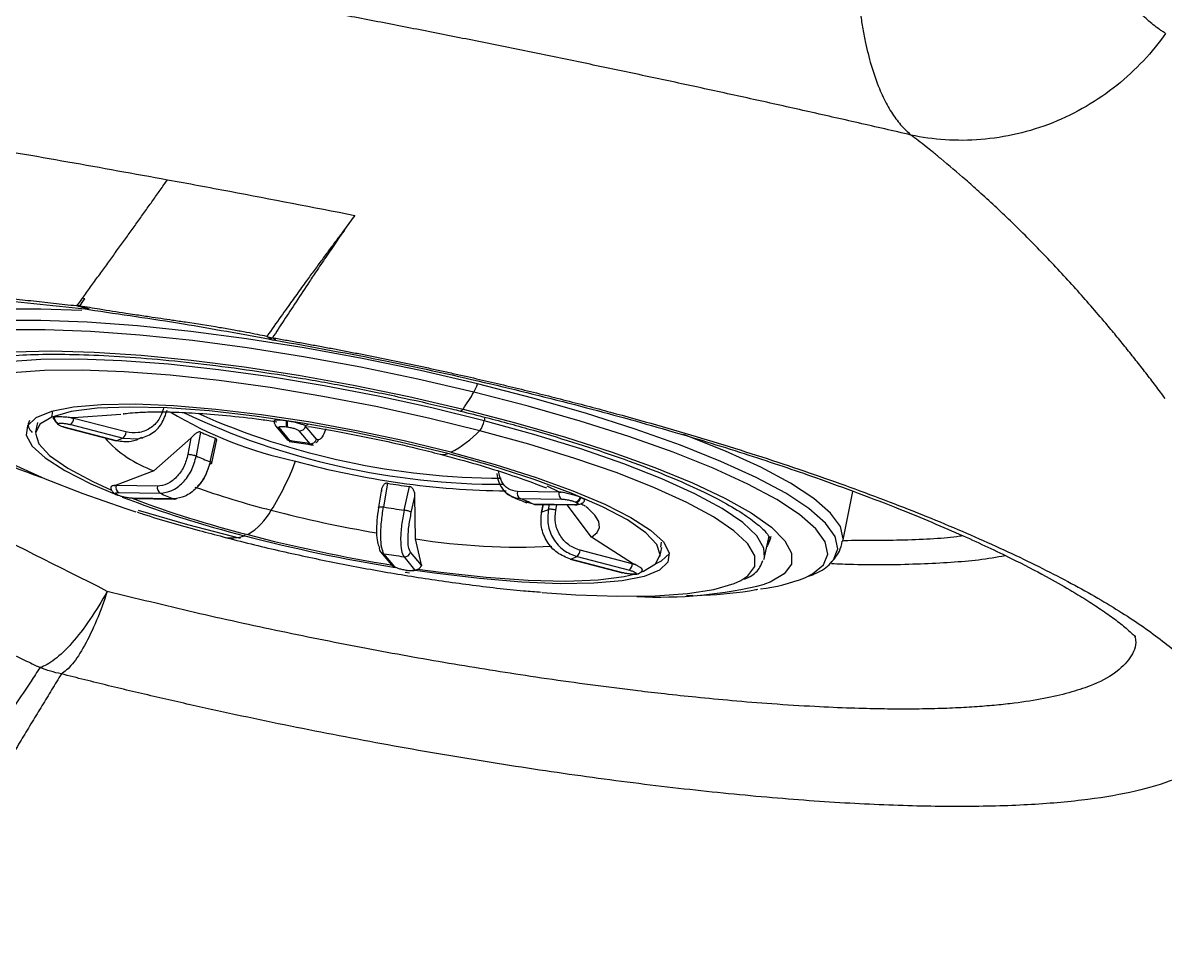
# Model space of a CAD drawing. Extents: x 525 to 613, y 487 to 635.
# Drawn here: x 573.84 to 576.14, y 581.955 to 583.837 of the extents above; entities that cross this region are included whole.
import ezdxf

# ---------------------------------------------------------------- set-up
doc = ezdxf.new("R2010")
doc.units = 0
doc.header["$MEASUREMENT"] = 0
doc.layers.add('1', color=4, linetype='Continuous')
doc.layers.add('STD TEST', color=3, linetype='Continuous')

# ---------------------------------------------------------------- blocks, each defined once
blk = doc.blocks.new('2023 VANGUARD')
at = {"layer": '1', "color": 3, "linetype": 'Continuous', "lineweight": 25}
for p, q in [((5.527, -9.2711), (5.528, -9.2713)), ((5.0077, -9.4293), (4.988, -9.4242)), ((4.9946, -9.4241), (5.0134, -9.43)), ((5.0053, -9.4302), (5.0131, -9.4315)), ((5.3712, -9.4855), (5.3773, -9.4888)), ((5.3773, -9.4888), (5.3786, -9.4895)), ((5.3786, -9.4895), (5.3806, -9.4906)), ((5.3828, -9.4882), (5.3876, -9.4908)), ((5.3876, -9.4908), (5.3886, -9.4914)), ((4.9385, -9.6479), (4.9407, -9.6362)), ((4.9093, -9.6588), (4.9058, -9.6778)), ((4.9425, -9.649), (4.9431, -9.6488)), ((4.9826, -9.6498), (4.9767, -9.6492)), ((4.9767, -9.6492), (4.9825, -9.6506)), ((4.9825, -9.6506), (4.9826, -9.6498)), ((5.0877, -9.678), (4.9825, -9.6506)), ((5.0777, -9.643), (4.9826, -9.6498)), ((5.3868, -9.6565), (5.3862, -9.6552)), ((5.4107, -9.6557), (5.4127, -9.656)), ((5.8101, -9.6481), (5.8086, -9.6553)), ((4.9514, -9.6611), (4.9521, -9.6609)), ((4.9628, -9.6685), (5.0681, -9.6959)), ((5.0688, -9.6959), (4.9635, -9.6684)), ((4.9766, -9.6631), (5.0818, -9.6906)), ((5.2379, -9.6783), (5.2292, -9.7262)), ((5.3888, -9.665), (5.3891, -9.6655)), ((5.3891, -9.6655), (5.411, -9.6917)), ((5.4178, -9.6955), (5.3959, -9.6693)), ((5.4111, -9.6676), (5.4131, -9.6679)), ((5.4358, -9.6754), (5.4576, -9.7016)), ((5.4495, -9.6653), (5.4477, -9.6646)), ((5.4477, -9.6646), (5.4494, -9.666)), ((5.4494, -9.666), (5.4495, -9.6653)), ((5.4712, -9.6923), (5.4494, -9.666)), ((5.4541, -9.6639), (5.4495, -9.6653)), ((5.0818, -9.6906), (5.111, -9.6921)), ((5.2183, -9.6904), (5.1437, -9.756)), ((5.2183, -9.6904), (5.2124, -9.723)), ((5.2575, -9.7381), (5.2678, -9.6909)), ((5.2604, -9.741), (5.2709, -9.6931)), ((5.4105, -9.6912), (5.4115, -9.692)), ((5.4214, -9.6962), (5.4178, -9.6955)), ((5.4576, -9.7016), (5.4611, -9.7022)), ((5.4622, -9.7036), (5.4639, -9.7027)), ((5.1437, -9.756), (5.0678, -9.7851)), ((5.0678, -9.7851), (5.0636, -9.7859)), ((5.0636, -9.7859), (5.0677, -9.7859)), ((5.0677, -9.7859), (5.0678, -9.7851)), ((5.1512, -9.7871), (5.0677, -9.7859)), ((5.6025, -9.7931), (5.5962, -9.8298)), ((5.6143, -9.7813), (5.606, -9.829)), ((5.648, -9.8354), (5.6588, -9.788)), ((5.9595, -9.7983), (5.9358, -9.7869)), ((5.0691, -9.8048), (5.0704, -9.8054)), ((5.0727, -9.8059), (5.0714, -9.8053)), ((5.0731, -9.8001), (5.1566, -9.8014)), ((5.1834, -9.8127), (5.1, -9.8115)), ((5.1014, -9.8115), (5.1039, -9.8116)), ((5.1021, -9.8119), (5.1855, -9.8132)), ((5.6622, -9.8403), (5.6695, -9.8081)), ((5.6709, -9.8935), (5.6695, -9.8081)), ((5.9594, -9.799), (5.8759, -9.7978)), ((5.8813, -9.8121), (5.9648, -9.8133)), ((5.9082, -9.8234), (5.8923, -9.8188)), ((5.9595, -9.7983), (5.9594, -9.799)), ((5.9594, -9.799), (5.9642, -9.7992)), ((5.9642, -9.7992), (5.9595, -9.7983)), ((5.9921, -9.8189), (5.9934, -9.8195)), ((6.0025, -9.8097), (6.0038, -9.8103)), ((6.5309, -9.8985), (6.5511, -9.798)), ((5.9916, -9.8246), (5.9082, -9.8234)), ((5.9103, -9.8239), (5.9937, -9.8251)), ((5.9268, -9.8241), (5.9237, -9.8405)), ((5.9274, -9.8241), (5.9244, -9.8395)), ((5.9381, -9.8339), (5.9401, -9.8243)), ((5.9529, -9.8355), (5.9552, -9.8245)), ((6.0247, -9.8899), (5.9759, -9.8248)), ((5.3267, -9.8871), (5.3274, -9.8834)), ((6.3732, -9.9303), (6.3825, -9.8878)), ((5.6825, -9.9454), (5.6709, -9.8935)), ((6.1073, -9.943), (6.0247, -9.8899)), ((6.1625, -9.9294), (6.1666, -9.9106)), ((6.1651, -9.9003), (6.1636, -9.9101)), ((5.6003, -9.9194), (5.6221, -9.9456)), ((5.6289, -9.9494), (5.6071, -9.9232)), ((5.647, -9.9292), (5.6688, -9.9555)), ((5.6824, -9.9461), (5.6606, -9.9199)), ((5.9822, -9.9343), (6.0875, -9.9617)), ((6.0882, -9.9616), (5.9829, -9.9342)), ((5.9959, -9.9289), (6.1012, -9.9564)), ((6.1071, -9.9438), (6.0019, -9.9164)), ((5.6536, -9.9571), (5.6517, -9.9568)), ((5.6522, -9.9572), (5.6541, -9.9574)), ((5.681, -9.95), (5.683, -9.9474)), ((5.6825, -9.9454), (5.6824, -9.9461)), ((5.6824, -9.9461), (5.683, -9.9474)), ((5.683, -9.9474), (5.6825, -9.9454)), ((6.1073, -9.943), (6.1071, -9.9438)), ((6.1071, -9.9438), (6.1126, -9.9453)), ((6.1126, -9.9453), (6.1073, -9.943)), ((5.6588, -9.9623), (5.6501, -9.9608)), ((6.1133, -9.9636), (6.1127, -9.9639)), ((6.1194, -9.9635), (6.12, -9.9632)), ((6.1229, -9.9611), (6.1299, -9.9585)), ((6.216, -10.0075), (6.2289, -10.0071))]:
    blk.add_line(p, q, dxfattribs=at)
at = {"layer": '1', "color": 3, "linetype": 'Continuous', "lineweight": 25, "flags": 128}
for points in [[(4.9991, -9.4335), (4.9163, -9.4305), (4.8317, -9.4308), (4.7576, -9.4352), (4.6952, -9.4434), (4.6452, -9.4554), (4.6086, -9.471)], [(5.7954, -9.5812), (5.6804, -9.5544), (5.5635, -9.5302), (5.4463, -9.5088), (5.3307, -9.4905), (5.2183, -9.4756), (5.1108, -9.4643), (5.0096, -9.4568), (4.9163, -9.4532), (4.8323, -9.4536), (4.7587, -9.4579), (4.6966, -9.466), (4.647, -9.478), (4.6106, -9.4935), (4.5879, -9.5123), (4.5792, -9.5343), (4.5838, -9.5571)], [(5.7883, -9.5976), (5.6753, -9.5714), (5.5604, -9.5476), (5.4454, -9.5265), (5.3318, -9.5085), (5.2214, -9.4939), (5.1157, -9.4828), (5.0164, -9.4755), (4.9247, -9.472), (4.8422, -9.4723), (4.7699, -9.4765), (4.7089, -9.4845), (4.6602, -9.4963), (4.6245, -9.5115), (4.6021, -9.53), (4.5936, -9.5516), (4.599, -9.5759), (4.6182, -9.6025), (4.6221, -9.6066)], [(4.6882, -9.6461), (4.6704, -9.6273), (4.6569, -9.6023), (4.6574, -9.5799), (4.6718, -9.5603), (4.6999, -9.544), (4.7414, -9.5311), (4.7954, -9.5218), (4.8613, -9.5163), (4.9379, -9.5147), (5.024, -9.517), (5.1183, -9.5231), (5.2193, -9.5331), (5.3254, -9.5466), (5.4349, -9.5636), (5.5461, -9.5836), (5.6572, -9.6065), (5.7665, -9.6319)], [(5.8086, -9.6553), (5.7035, -9.6294), (5.5956, -9.6058), (5.4868, -9.5849), (5.379, -9.5671), (5.2739, -9.5526), (5.1734, -9.5417), (5.0793, -9.5346), (4.993, -9.5314), (4.9162, -9.5322), (4.8501, -9.5369), (4.7958, -9.5455), (4.7543, -9.5578), (4.7262, -9.5737), (4.7121, -9.5928), (4.711, -9.5974)], [(5.8002, -9.6754), (5.697, -9.6499), (5.591, -9.6268), (5.4842, -9.6062), (5.3783, -9.5887), (5.2751, -9.5744), (5.1764, -9.5638), (5.0839, -9.5568), (4.9993, -9.5536), (4.9238, -9.5544), (4.8588, -9.5591), (4.8055, -9.5675), (4.7648, -9.5796), (4.7445, -9.5899)], [(6.5068, -9.9414), (6.5123, -9.9353), (6.5209, -9.9133), (6.5155, -9.8886), (6.4959, -9.8615), (6.4626, -9.8323), (6.416, -9.8016), (6.3567, -9.7698), (6.2857, -9.7373), (6.2039, -9.7045), (6.1126, -9.6721), (6.0131, -9.6404), (5.9069, -9.61), (5.7954, -9.5812)], [(6.4544, -9.9719), (6.4701, -9.964), (6.4924, -9.9455), (6.501, -9.9239), (6.4956, -9.8996), (6.4764, -9.873), (6.4437, -9.8444), (6.3978, -9.8142), (6.3396, -9.7829), (6.2698, -9.751), (6.1895, -9.7188), (6.0999, -9.687), (6.0021, -9.6559), (5.8978, -9.6259), (5.7883, -9.5976)], [(5.7419, -9.7188), (5.648, -9.6959), (5.5517, -9.6754), (5.4549, -9.6577), (5.3599, -9.6433), (5.2688, -9.6324), (5.1837, -9.6254), (5.1063, -9.6223), (5.0386, -9.6232), (4.9819, -9.6282), (4.9375, -9.637), (4.9065, -9.6496), (4.8895, -9.6656), (4.8869, -9.6847), (4.8987, -9.7064), (4.9248, -9.7303), (4.9645, -9.7558), (5.0169, -9.7823), (5.0691, -9.8047)], [(5.7356, -9.7216), (5.64, -9.6983), (5.5417, -9.6776), (5.4432, -9.66), (5.347, -9.6459), (5.2554, -9.6357), (5.1707, -9.6296), (5.0949, -9.6278), (5.0299, -9.6303), (4.9774, -9.637), (4.9385, -9.6479)], [(5.7665, -9.6319), (5.7639, -9.6349), (5.7617, -9.6359), (5.7613, -9.6359)], [(5.7665, -9.6319), (5.8723, -9.6593), (5.9729, -9.6883), (6.0667, -9.7185), (6.1523, -9.7493), (6.2282, -9.7804), (6.2933, -9.8112), (6.3465, -9.8412), (6.3871, -9.87), (6.4144, -9.8971), (6.4279, -9.922), (6.4274, -9.9444), (6.413, -9.964), (6.3848, -9.9803), (6.3734, -9.9847)], [(4.7294, -9.6482), (4.7376, -9.6597), (4.7654, -9.6859), (4.8064, -9.7137), (4.8599, -9.7427), (4.9251, -9.7723), (5.0007, -9.8021), (5.0856, -9.8316), (5.1076, -9.8387)], [(4.9385, -9.6479), (4.9144, -9.6626), (4.9054, -9.6807), (4.912, -9.7019), (4.9339, -9.7255), (4.9706, -9.7511), (5.0211, -9.7779), (5.0588, -9.7949)], [(6.3732, -9.9303), (6.3721, -9.9118), (6.3578, -9.8872), (6.3295, -9.8605), (6.2878, -9.8322), (6.2333, -9.8027), (6.1669, -9.7725), (6.0899, -9.7422), (6.0035, -9.7122), (5.9092, -9.6831), (5.8086, -9.6553)], [(6.3379, -9.9012), (6.3118, -9.8769), (6.2708, -9.8491), (6.2172, -9.8201), (6.1521, -9.7904), (6.0764, -9.7606), (5.9916, -9.7312), (5.899, -9.7026), (5.8002, -9.6754)], [(5.0688, -9.6959), (5.0681, -9.6959), (5.0681, -9.6959)], [(6.5309, -9.8985), (6.5316, -9.8936), (6.5261, -9.8687), (6.5064, -9.8414), (6.4729, -9.8121), (6.4259, -9.7812), (6.3662, -9.7491), (6.2947, -9.7164), (6.2124, -9.6835), (6.2105, -9.6828)], [(5.7419, -9.7188), (5.8311, -9.7436), (5.9136, -9.7698), (5.9877, -9.7966), (6.0517, -9.8236), (6.1041, -9.8502), (6.1437, -9.8757), (6.1698, -9.8995), (6.1816, -9.9212), (6.179, -9.9403), (6.162, -9.9563), (6.131, -9.9689), (6.0866, -9.9778), (6.0299, -9.9827), (5.9622, -9.9837), (5.8848, -9.9806), (5.7997, -9.9735), (5.7086, -9.9627), (5.6654, -9.9565)], [(6.1299, -9.9585), (6.1541, -9.9438), (6.163, -9.9257), (6.1564, -9.9045), (6.1345, -9.8809), (6.0978, -9.8553), (6.0473, -9.8285), (5.9841, -9.801), (5.9098, -9.7736), (5.8263, -9.7469), (5.7356, -9.7216)], [(5.0727, -9.8059), (5.0712, -9.8057), (5.0704, -9.8054)], [(5.1021, -9.8119), (5.1015, -9.8119), (5.1, -9.8115)], [(5.1834, -9.8127), (5.1849, -9.8131), (5.1855, -9.8132)], [(5.3183, -9.8925), (5.2125, -9.8651), (5.113, -9.8364)], [(5.9103, -9.8239), (5.9097, -9.8238), (5.9082, -9.8234)], [(6.0247, -9.8899), (6.0363, -9.8808), (6.0414, -9.8702), (6.0399, -9.8583), (6.0319, -9.8453), (6.0174, -9.8313), (6.014, -9.8286)], [(6.3792, -9.9032), (6.3834, -9.8967), (6.3865, -9.8879)], [(6.3255, -9.9771), (6.3399, -9.9676), (6.3538, -9.9488), (6.3536, -9.9272), (6.3396, -9.9031), (6.3379, -9.9012)], [(6.3855, -9.8927), (6.3795, -9.9068), (6.3779, -9.909)], [(5.9822, -9.9343), (5.9823, -9.9343), (5.9829, -9.9342)], [(6.155, -9.9429), (6.1658, -9.9374), (6.182, -9.9228)], [(6.372, -9.9346), (6.3723, -9.9338), (6.3732, -9.9303)], [(5.6522, -9.9572), (5.6521, -9.9571), (5.6517, -9.9568)], [(5.6536, -9.9571), (5.6541, -9.9574), (5.6545, -9.9574), (5.6547, -9.9573)], [(5.675, -9.9541), (5.7214, -9.9605), (5.813, -9.9707), (5.8977, -9.9768), (5.9735, -9.9786), (6.0385, -9.9761), (6.091, -9.9694), (6.1135, -9.9641)], [(5.9259, -10.0012), (5.9932, -10.006), (6.0779, -10.0091), (6.1534, -10.0084), (6.2183, -10.0037), (6.2716, -9.9953), (6.3124, -9.9831), (6.3255, -9.9771)], [(6.0882, -9.9616), (6.0875, -9.9617), (6.0875, -9.9617)]]:
    blk.add_lwpolyline(points, dxfattribs=at)
at = {"layer": '1', "color": 3, "linetype": 'Continuous', "lineweight": 25}
for centre, radius, start, end in [((5.4296, -9.2467), 0.25, 257.8398, 260.2442), ((5.7106, -9.5542), 0.089, 330.792, 342.3678), ((5.1727, -9.2301), 0.717, 325.9231, 329.1637), ((5.1507, -9.0596), 0.747, 231.7368, 251.8757), ((4.9547, -9.6493), 0.0122, 178.4859, 254.3507), ((4.9554, -9.6491), 0.0122, 178.4859, 254.3507), ((4.9617, -9.6485), 0.0209, 315.3124, 354.1874), ((5.5931, -8.9512), 0.8025, 238.7651, 258.2054), ((5.8437, -8.294), 1.4894, 244.5515, 270.1161), ((5.8452, -8.2682), 1.5027, 245.94, 269.9264), ((5.4315, -9.661), 0.0214, 165.5264, 198.0582), ((5.4334, -9.6613), 0.0214, 165.5264, 198.0582), ((5.7643, -9.6485), 0.0448, 323.2244, 351.2769), ((4.9631, -9.6674), 0.0011, 206.5506, 292.9229), ((5.067, -9.6759), 0.0209, 315.3127, 354.1879), ((5.5399, -9.0049), 0.7379, 245.8457, 248.368), ((5.3975, -9.6585), 0.0109, 219.9232, 261.6383), ((5.4375, -9.6633), 0.0122, 262.0151, 347.016), ((5.6348, -9.5141), 0.231, 297.6183, 315.7451), ((5.2247, -9.5285), 0.2415, 221.9401, 250.4113), ((5.1122, -9.7843), 0.0986, 107.9737, 116.1453), ((5.4194, -9.6847), 0.0109, 219.9232, 261.6383), ((5.0876, -12.0023), 2.3303, 80.8641, 81.8551), ((5.4593, -9.6895), 0.0122, 262.0151, 347.0179), ((5.5304, -9.0524), 0.7381, 245.9146, 248.299), ((5.7261, -9.6977), 0.0257, 256.325, 291.7984), ((4.907, -9.5407), 0.5577, 328.0586, 339.4183), ((5.8716, -8.1331), 1.6636, 254.5753, 269.3635), ((5.0802, -9.7893), 0.013, 164.7463, 236.8866), ((5.1637, -9.7905), 0.013, 164.745, 236.8864), ((5.8509, -8.0074), 1.8879, 250.6716, 255.5638), ((5.9305, -7.8503), 1.9567, 260.7014, 262.0178), ((5.0714, -9.7992), 0.00608, 228.9885, 269.5474), ((5.8531, -7.7962), 2.1561, 248.9949, 255.8684), ((5.8727, -7.7625), 2.1899, 249.3372, 255.7267), ((5.5119, -8.9974), 0.879, 246.1576, 248.0561), ((5.1854, -9.8068), 0.00637, 270.9269, 315.2062), ((5.8884, -9.8012), 0.013, 164.7451, 236.8864), ((5.5528, -10.6274), 0.879, 66.1576, 68.0561), ((5.9719, -9.8024), 0.013, 164.7463, 236.8866), ((5.9905, -9.8067), 0.0123, 277.0265, 345.6597), ((5.9919, -9.8072), 0.0123, 277.0265, 345.6597), ((5.2649, -9.7717), 0.1319, 300.9666, 330.9754), ((6.0265, -7.3463), 2.5719, 255.4486, 260.2807), ((5.921, -7.8977), 1.9569, 260.7374, 261.9818), ((5.9003, -9.7603), 0.0827, 286.925, 297.1939), ((5.9938, -9.8196), 0.00551, 246.6927, 288.9238), ((5.3011, -9.8142), 0.0772, 256.6601, 289.3426), ((6.1636, -6.6625), 3.3315, 255.4509, 260.7813), ((6.1448, -6.7563), 3.2322, 255.4509, 260.7301), ((5.6088, -9.9124), 0.011, 169.6855, 219.5189), ((5.8791, -8.5792), 1.3307, 260.9983, 272.84), ((5.6087, -9.9123), 0.0109, 219.9232, 261.6383), ((5.9771, -7.6225), 2.3303, 260.8641, 261.8551), ((5.6487, -9.9172), 0.0122, 262.0151, 347.0178), ((5.9525, -9.8404), 0.0986, 287.9737, 296.1453), ((5.9811, -9.9142), 0.0209, 315.3126, 354.1879), ((5.6305, -9.9386), 0.0109, 219.9232, 261.6383), ((5.6705, -9.9434), 0.0122, 262.0151, 347.016), ((6.0864, -9.9417), 0.0209, 315.3124, 354.1874), ((6.1154, -9.9536), 0.0107, 255.129, 291.9193), ((6.1161, -9.9534), 0.0106, 255.0415, 301.9086), ((6.3198, -9.6253), 0.3718, 277.0416, 291.212), ((6.1637, -9.1463), 0.8643, 266.8387, 284.0474)]:
    blk.add_arc(centre, radius, start, end, dxfattribs=at)
for points, knots in [([(7.1808, -8.875), (7.1787, -8.8737), (7.1745, -8.8711), (7.1662, -8.8655), (7.152, -8.8549), (7.1327, -8.8372), (7.1108, -8.8123), (7.0902, -8.7836), (7.0707, -8.7515), (7.0541, -8.7198), (7.0401, -8.69), (7.0282, -8.663), (7.0205, -8.6439), (7.0166, -8.6343)], [0, 0, 0, 0, 0.031372, 0.062706, 0.125273, 0.250073, 0.374575, 0.498941, 0.623408, 0.748263, 0.831824, 0.915712, 1, 1, 1, 1]), ([(-5.1712, -9.17), (-5.1351, -9.1634), (-5.063, -9.1502), (-4.9547, -9.131), (-4.8465, -9.1122), (-4.7383, -9.0938), (-4.6303, -9.0759), (-4.5224, -9.0584), (-4.4145, -9.0414), (-4.3067, -9.0248), (-4.1991, -9.0086), (-4.0915, -8.9929), (-3.984, -8.9776), (-3.8766, -8.9627), (-3.7694, -8.9482), (-3.6622, -8.9342), (-3.5551, -8.9206), (-3.4481, -8.9074), (-3.3413, -8.8947), (-3.2345, -8.8823), (-3.1279, -8.8704), (-3.0214, -8.8589), (-2.915, -8.8478), (-2.8087, -8.8371), (-2.7025, -8.8269), (-2.4141, -8.8001), (-1.9441, -8.7628), (-1.2932, -8.726), (-0.6455, -8.7041), (-0.1493, -8.6985), (0.1964, -8.6997), (0.3929, -8.7017), (0.5897, -8.7051), (0.7868, -8.7098), (0.9842, -8.7159), (1.1819, -8.7234), (1.3798, -8.7322), (1.5779, -8.7424), (1.7763, -8.754), (1.9748, -8.767), (2.1736, -8.7814), (2.3726, -8.7972), (2.5717, -8.8145), (2.7711, -8.8331), (2.9705, -8.8532), (3.1701, -8.8747), (3.3699, -8.8976), (3.5698, -8.922), (3.7697, -8.9478), (3.9698, -8.9751), (4.1699, -9.0038), (4.3701, -9.034), (4.5704, -9.0657), (4.7707, -9.0988), (4.9711, -9.1334), (5.1045, -9.1576), (5.1713, -9.1697)], [0, 0, 0, 0, 0.010591, 0.021166, 0.031726, 0.042272, 0.052802, 0.063317, 0.073816, 0.084301, 0.094771, 0.105225, 0.115665, 0.126089, 0.136498, 0.146892, 0.15727, 0.167634, 0.177982, 0.188315, 0.198633, 0.208936, 0.219224, 0.229496, 0.239753, 0.249995, 0.313051, 0.375739, 0.438056, 0.499999, 0.518868, 0.537767, 0.556697, 0.575656, 0.594645, 0.613664, 0.632712, 0.651789, 0.670896, 0.690031, 0.709196, 0.728389, 0.74761, 0.76686, 0.786138, 0.805444, 0.824778, 0.844139, 0.863528, 0.882943, 0.902385, 0.921854, 0.94135, 0.960873, 0.980423, 1, 1, 1, 1]), ([(6.5597, -8.7696), (6.56, -8.774), (6.5609, -8.7859), (6.5629, -8.8075), (6.5661, -8.8342), (6.5705, -8.8632), (6.5774, -8.8991), (6.5881, -8.9419), (6.6008, -8.978), (6.612, -9.0035), (6.6201, -9.0193), (6.6286, -9.0339), (6.6377, -9.0472), (6.6473, -9.0593), (6.6576, -9.0703), (6.6647, -9.0766), (6.6682, -9.0798)], [0, 0, 0, 0, 0.028186, 0.076094, 0.143535, 0.21246, 0.286386, 0.419827, 0.571166, 0.632151, 0.693289, 0.754548, 0.815915, 0.877241, 0.938308, 1, 1, 1, 1]), ([(6.6682, -9.0798), (6.633, -9.0716), (6.5626, -9.0554), (6.4571, -9.0315), (6.3515, -9.008), (6.2461, -8.9849), (6.1406, -8.9623), (6.0353, -8.94), (5.93, -8.9182), (5.8247, -8.8968), (5.7195, -8.8758), (5.6143, -8.8552), (5.5092, -8.8351), (5.4392, -8.8219), (5.4042, -8.8154)], [0, 0, 0, 0, 0.083921, 0.167734, 0.25144, 0.335038, 0.418529, 0.501913, 0.585191, 0.668364, 0.75143, 0.834392, 0.917248, 1, 1, 1, 1]), ([(7.1808, -8.875), (7.1542, -8.9129), (7.1211, -8.9488), (7.0441, -9.0106), (7.0002, -9.0364), (6.9069, -9.0736), (6.8576, -9.085), (6.7604, -9.0928), (6.7126, -9.0893), (6.6682, -9.0798)], [0, 0, 0, 0, 0.25, 0.25, 0.5, 0.5, 0.75, 0.75, 1, 1, 1, 1]), ([(7.18, -9.6104), (7.1735, -9.6018), (7.1606, -9.5846), (7.1411, -9.559), (7.1212, -9.5337), (7.1012, -9.5085), (7.0809, -9.4836), (7.0474, -9.4434), (6.9992, -9.388), (6.9353, -9.3192), (6.8704, -9.254), (6.8177, -9.2048), (6.7706, -9.1631), (6.7394, -9.1365), (6.7127, -9.1145), (6.6977, -9.1025), (6.6834, -9.0913), (6.6731, -9.0835), (6.6682, -9.0798)], [0, 0, 0, 0, 0.041163, 0.08253, 0.124101, 0.165874, 0.207851, 0.250031, 0.371961, 0.500035, 0.630329, 0.750052, 0.799713, 0.892889, 0.923551, 0.946449, 0.974641, 1, 1, 1, 1]), ([(4.9998, -9.4087), (5.0054, -9.4011), (5.0164, -9.3858), (5.0328, -9.3633), (5.049, -9.3409), (5.065, -9.3188), (5.0808, -9.2969), (5.0964, -9.2752), (5.1117, -9.2537), (5.1269, -9.2325), (5.1419, -9.2114), (5.1567, -9.1906), (5.1664, -9.1769), (5.1712, -9.17)], [0, 0, 0, 0, 0.09002, 0.18022, 0.270599, 0.361158, 0.451894, 0.542808, 0.633897, 0.725162, 0.816602, 0.908215, 1, 1, 1, 1]), ([(5.527, -9.2711), (5.522, -9.2777), (5.5121, -9.2908), (5.497, -9.311), (5.4819, -9.3315), (5.4666, -9.3524), (5.4498, -9.3754), (5.4316, -9.4007), (5.4144, -9.4247), (5.3944, -9.4528), (5.3808, -9.4721), (5.3712, -9.4855)], [0, 0, 0, 0, 0.100017, 0.200026, 0.300027, 0.400021, 0.500008, 0.62504, 0.750001, 0.825116, 1, 1, 1, 1]), ([(5.528, -9.2713), (5.5235, -9.2777), (5.5118, -9.2943), (5.4933, -9.321), (5.4742, -9.3493), (5.4534, -9.3804), (5.4311, -9.4141), (5.4064, -9.4519), (5.3904, -9.4766), (5.3828, -9.4882)], [0, 0, 0, 0, 0.096316, 0.250005, 0.391363, 0.500003, 0.684051, 0.850716, 1, 1, 1, 1]), ([(4.988, -9.4242), (4.9803, -9.4233), (4.9648, -9.4216), (4.9418, -9.419), (4.9189, -9.4165), (4.8961, -9.4141), (4.8734, -9.4118), (4.8509, -9.4096), (4.8285, -9.4076), (4.8063, -9.4055), (4.7841, -9.4036), (4.7622, -9.4018), (4.7403, -9.4001), (4.7185, -9.3985), (4.6969, -9.3969), (4.6755, -9.3955), (4.6541, -9.3942), (4.633, -9.3929), (4.612, -9.3918), (4.5912, -9.3907), (4.5706, -9.3897), (4.5502, -9.3889), (4.53, -9.3881), (4.51, -9.3874), (4.4903, -9.3868), (4.4707, -9.3864), (4.4513, -9.386), (4.4322, -9.3857), (4.4133, -9.3855), (4.3946, -9.3853), (4.376, -9.3853), (4.3577, -9.3854), (4.3397, -9.3856), (4.3218, -9.3858), (4.3041, -9.3862), (4.2867, -9.3866), (4.2695, -9.3872), (4.2525, -9.3878), (4.2357, -9.3885), (4.2191, -9.3893), (4.2028, -9.3902), (4.1866, -9.3912), (4.1707, -9.3923), (4.1551, -9.3935), (4.1397, -9.3947), (4.1246, -9.3961), (4.1098, -9.3975), (4.0953, -9.3991), (4.081, -9.4007), (4.0671, -9.4023), (4.0534, -9.4041), (4.0401, -9.406), (4.027, -9.4079), (4.0142, -9.4099), (4.0017, -9.4121), (3.9895, -9.4142), (3.9775, -9.4165), (3.9659, -9.4189), (3.9545, -9.4213), (3.9435, -9.4238), (3.9327, -9.4265), (3.9222, -9.4291), (3.912, -9.4319), (3.902, -9.4348), (3.8924, -9.4377), (3.8831, -9.4407), (3.8741, -9.4438), (3.8504, -9.4524), (3.8168, -9.4676), (3.7827, -9.4913), (3.7612, -9.5175), (3.7495, -9.5554), (3.767, -9.6081), (3.8212, -9.6603), (3.8723, -9.6965), (3.8978, -9.713), (3.9288, -9.7315), (3.9738, -9.7564), (4.0421, -9.7902), (4.1106, -9.8203), (4.1632, -9.842), (4.1959, -9.855), (4.2295, -9.8679), (4.264, -9.8808), (4.2994, -9.8937), (4.3358, -9.9066), (4.3732, -9.9194), (4.4115, -9.9323), (4.4507, -9.9451), (4.4909, -9.9579), (4.5321, -9.9707), (4.5602, -9.9792), (4.5742, -9.9835)], [0, 0, 0, 0, 0.0061011, 0.0121942, 0.0182806, 0.0243614, 0.0304376, 0.0365106, 0.0425813, 0.048651, 0.0547208, 0.0607918, 0.0668667, 0.0729499, 0.0790395, 0.0851336, 0.0912299, 0.0973264, 0.1034209, 0.1095113, 0.1155955, 0.1216713, 0.127737, 0.1337946, 0.1398459, 0.1458918, 0.1519333, 0.1579712, 0.1640068, 0.1700409, 0.1760745, 0.1821087, 0.1881444, 0.1941828, 0.2002247, 0.2062713, 0.2123236, 0.2183825, 0.2244492, 0.2305246, 0.2366098, 0.2427058, 0.2488136, 0.2549263, 0.2610272, 0.2671169, 0.2731965, 0.2792671, 0.2853299, 0.2913861, 0.2974368, 0.3034831, 0.3095262, 0.3155673, 0.3216076, 0.3276481, 0.3336901, 0.3397346, 0.3457828, 0.351836, 0.3578951, 0.3639614, 0.3700359, 0.3761198, 0.3822132, 0.3883139, 0.3944195, 0.4005275, 0.4381281, 0.4754658, 0.5128656, 0.5505448, 0.6253576, 0.7003305, 0.7191234, 0.7378729, 0.750706, 0.7752121, 0.8126016, 0.8502598, 0.8628274, 0.8753486, 0.8878203, 0.9002646, 0.9126911, 0.9251095, 0.9375296, 0.9499611, 0.962414, 0.9748982, 0.9874235, 1, 1, 1, 1]), ([(4.0025, -9.4149), (3.9944, -9.4238), (3.9785, -9.4414), (3.9999, -9.4315), (4.0584, -9.4179), (4.1241, -9.4077), (4.1949, -9.4003), (4.2739, -9.3948), (4.3726, -9.3917), (4.4939, -9.3922), (4.6346, -9.3973), (4.8061, -9.4086), (4.9364, -9.4227), (5.0053, -9.4302)], [0, 0, 0, 0, 0.116271, 0.22711, 0.328826, 0.417227, 0.469068, 0.531687, 0.615633, 0.692697, 0.782455, 0.885068, 1, 1, 1, 1]), ([(5.3712, -9.4855), (5.365, -9.4842), (5.3515, -9.4815), (5.3295, -9.4773), (5.3041, -9.4726), (5.2631, -9.4656), (5.2219, -9.4592), (5.1746, -9.4521), (5.1404, -9.4471), (5.1091, -9.4424), (5.0757, -9.4374), (5.0386, -9.4317), (5.0079, -9.4264), (4.9946, -9.4241)], [0, 0, 0, 0, 0.049121, 0.106915, 0.173739, 0.250021, 0.430774, 0.50002, 0.625014, 0.701837, 0.749997, 0.892133, 1, 1, 1, 1]), ([(5.0131, -9.4315), (5.0763, -9.4406), (5.1967, -9.4579), (5.3197, -9.4804), (5.3782, -9.4911)], [0, 0, 0, 0, 0.525054, 1, 1, 1, 1]), ([(5.3828, -9.4882), (5.3915, -9.4897), (5.409, -9.4927), (5.4353, -9.4974), (5.4615, -9.5022), (5.4877, -9.507), (5.5139, -9.5119), (5.5401, -9.517), (5.5663, -9.5221), (5.5925, -9.5273), (5.6186, -9.5326), (5.6447, -9.538), (5.6708, -9.5435), (5.6969, -9.5491), (5.723, -9.5548), (5.7491, -9.5606), (5.7989, -9.5718), (5.8723, -9.589), (5.9684, -9.6129), (6.0633, -9.6378), (6.1871, -9.6722), (6.3368, -9.7173), (6.5066, -9.7742), (6.6643, -9.833), (6.8081, -9.893), (6.9362, -9.9532), (7.0471, -10.0129), (7.1394, -10.0712), (7.2118, -10.1274), (7.2636, -10.1806), (7.2941, -10.2301), (7.303, -10.2753), (7.2901, -10.3156), (7.2556, -10.3505), (7.1998, -10.3796), (7.1235, -10.4027), (7.0276, -10.4194), (6.9133, -10.4297), (6.782, -10.4336), (6.6354, -10.4312), (6.475, -10.4225), (6.303, -10.4078), (6.1214, -10.3874), (5.9641, -10.3659), (5.8355, -10.3462), (5.7055, -10.3249), (5.5416, -10.2955), (5.3775, -10.2626), (5.247, -10.2344), (5.1657, -10.2159), (5.101, -10.2008), (5.0528, -10.1892), (5.0049, -10.1774), (4.9734, -10.1694), (4.9576, -10.1654)], [0, 0, 0, 0, 0.004174, 0.008342, 0.012505, 0.016664, 0.020819, 0.024972, 0.029124, 0.033275, 0.037426, 0.041579, 0.045733, 0.049891, 0.054053, 0.058219, 0.062392, 0.077983, 0.093668, 0.109383, 0.125001, 0.156168, 0.187325, 0.218711, 0.249832, 0.281024, 0.312421, 0.343576, 0.374731, 0.406134, 0.437277, 0.468448, 0.499854, 0.531006, 0.562175, 0.593583, 0.624742, 0.655907, 0.687315, 0.718464, 0.749637, 0.781044, 0.81221, 0.843358, 0.859064, 0.874774, 0.905926, 0.937083, 0.952752, 0.968466, 0.976369, 0.984255, 0.99213, 1, 1, 1, 1]), ([(5.3883, -9.493), (5.4634, -9.5066), (5.6087, -9.5329), (5.8191, -9.5794), (6.0117, -9.6273), (6.1854, -9.6757), (6.3394, -9.7231), (6.4932, -9.775), (6.639, -9.8297), (6.7689, -9.8844), (6.8662, -9.9301), (6.9362, -9.9664), (6.9854, -9.9942), (7.022, -10.0165), (7.0522, -10.0362), (7.0797, -10.0559), (7.1039, -10.075), (7.1204, -10.0909), (7.1209, -10.0897), (7.1211, -10.0892)], [0, 0, 0, 0, 0.090147, 0.174443, 0.254069, 0.328316, 0.396862, 0.460442, 0.54621, 0.61951, 0.681232, 0.73156, 0.76996, 0.799927, 0.83317, 0.870643, 0.912384, 0.9605, 1, 1, 1, 1]), ([(4.7135, -9.5598), (4.7135, -9.5598), (4.7133, -9.5606), (4.7159, -9.5562), (4.7312, -9.5475), (4.759, -9.5381), (4.7981, -9.5302), (4.8489, -9.5243), (4.9108, -9.5212), (4.9825, -9.5213), (5.0629, -9.5245), (5.1506, -9.5311), (5.2441, -9.5409), (5.3421, -9.5538), (5.4431, -9.5697), (5.5455, -9.5882), (5.6462, -9.6089), (5.718, -9.6253), (5.7553, -9.6344), (5.7613, -9.6359)], [0, 0, 0, 0, 0.004851, 0.061565, 0.121466, 0.180948, 0.243171, 0.307891, 0.37427, 0.441664, 0.50967, 0.578051, 0.646668, 0.715433, 0.784293, 0.853209, 0.922151, 0.987465, 1, 1, 1, 1]), ([(5.1636, -9.6297), (5.1608, -9.6379), (5.1554, -9.6543), (5.1365, -9.6719), (5.1128, -9.6815), (5.0961, -9.6792), (5.0877, -9.678)], [0, 0, 0, 0, 0.249816, 0.500222, 0.750495, 1, 1, 1, 1]), ([(5.111, -9.6921), (5.1204, -9.6895), (5.1391, -9.6842), (5.161, -9.6627), (5.1675, -9.6434), (5.1707, -9.6338)], [0, 0, 0, 0, 0.333353, 0.666683, 1, 1, 1, 1]), ([(5.7613, -9.6359), (5.7786, -9.6402), (5.8287, -9.6526), (5.9088, -9.6745), (5.9988, -9.7016), (6.0821, -9.7295), (6.1576, -9.7577), (6.2239, -9.7857), (6.2801, -9.8129), (6.325, -9.8386), (6.3579, -9.8619), (6.378, -9.8809), (6.3852, -9.8935), (6.3851, -9.8937), (6.385, -9.8938)], [0, 0, 0, 0, 0.048434, 0.140552, 0.232613, 0.324513, 0.416168, 0.507446, 0.598129, 0.687846, 0.77595, 0.8614, 0.943056, 1, 1, 1, 1]), ([(4.8935, -9.6549), (4.8915, -9.6592), (4.888, -9.6662), (4.8958, -9.6753), (4.8989, -9.6789)], [0, 0, 0, 0, 0.598469, 1, 1, 1, 1]), ([(4.9425, -9.649), (4.9417, -9.6496), (4.94, -9.6506), (4.942, -9.6521), (4.9429, -9.6529)], [0, 0, 0, 0, 0.511906, 1, 1, 1, 1]), ([(4.9767, -9.6492), (4.9731, -9.6488), (4.9659, -9.6481), (4.9559, -9.6476), (4.9476, -9.6476), (4.9446, -9.6484), (4.9431, -9.6488)], [0, 0, 0, 0, 0.246603, 0.499388, 0.752586, 1, 1, 1, 1]), ([(5.0828, -9.6415), (5.0826, -9.6416), (5.0811, -9.642), (5.0884, -9.6405), (5.1052, -9.6388), (5.1347, -9.6373), (5.1755, -9.6374), (5.2277, -9.6396), (5.2899, -9.6446), (5.3454, -9.6506), (5.3807, -9.6557), (5.3913, -9.6573)], [0, 0, 0, 0, 0.016723, 0.113995, 0.222791, 0.344542, 0.478639, 0.623061, 0.775294, 0.933015, 1, 1, 1, 1]), ([(5.4107, -9.6557), (5.4074, -9.6552), (5.4006, -9.6543), (5.3926, -9.654), (5.3871, -9.6544), (5.3865, -9.6549), (5.3862, -9.6552)], [0, 0, 0, 0, 0.247558, 0.500834, 0.753648, 1, 1, 1, 1]), ([(5.3872, -9.6548), (5.387, -9.6553), (5.3864, -9.6565), (5.3864, -9.658), (5.3864, -9.6588)], [0, 0, 0, 0, 0.391402, 1, 1, 1, 1]), ([(5.3864, -9.6588), (5.3864, -9.659), (5.3863, -9.6601), (5.387, -9.6624), (5.3883, -9.6643), (5.3889, -9.6653)], [0, 0, 0, 0, 0.074149, 0.540884, 1, 1, 1, 1]), ([(5.4476, -9.6646), (5.4459, -9.664), (5.4423, -9.6627), (5.4336, -9.6603), (5.4233, -9.6578), (5.4162, -9.6566), (5.4127, -9.656)], [0, 0, 0, 0, 0.246603, 0.499388, 0.752586, 1, 1, 1, 1]), ([(4.9635, -9.6684), (4.961, -9.6677), (4.9558, -9.6662), (4.9515, -9.6639), (4.9499, -9.6622), (4.9509, -9.6615), (4.9514, -9.6611)], [0, 0, 0, 0, 0.279486, 0.559002, 0.779415, 1, 1, 1, 1]), ([(4.9521, -9.6609), (4.9533, -9.6606), (4.9558, -9.66), (4.9628, -9.6605), (4.97, -9.6616), (4.9744, -9.6626), (4.9766, -9.6631)], [0, 0, 0, 0, 0.279658, 0.559227, 0.779582, 1, 1, 1, 1]), ([(5.2379, -9.6783), (5.2374, -9.6781), (5.2363, -9.6778), (5.2341, -9.6781), (5.2317, -9.6791), (5.228, -9.6813), (5.2231, -9.685), (5.2199, -9.6886), (5.2183, -9.6904)], [0, 0, 0, 0, 0.094256, 0.190576, 0.298462, 0.424807, 0.701731, 1, 1, 1, 1]), ([(5.3959, -9.6693), (5.3958, -9.6687), (5.3954, -9.6675), (5.3992, -9.6668), (5.4047, -9.6668), (5.409, -9.6674), (5.4111, -9.6676)], [0, 0, 0, 0, 0.279486, 0.559002, 0.779415, 1, 1, 1, 1]), ([(5.4131, -9.6679), (5.4159, -9.6685), (5.4216, -9.6695), (5.4289, -9.6716), (5.4338, -9.6737), (5.4351, -9.6748), (5.4358, -9.6754)], [0, 0, 0, 0, 0.279658, 0.559227, 0.779582, 1, 1, 1, 1]), ([(5.4536, -9.6667), (5.4739, -9.67), (5.5207, -9.6778), (5.595, -9.6928), (5.664, -9.7084), (5.7047, -9.7188), (5.72, -9.7227)], [0, 0, 0, 0, 0.227085, 0.523754, 0.820962, 1, 1, 1, 1]), ([(5.4902, -9.6715), (5.4883, -9.6761), (5.484, -9.6871), (5.4769, -9.6953), (5.4731, -9.6933), (5.4712, -9.6923)], [0, 0, 0, 0, 0.2719974, 0.6365592, 1, 1, 1, 1]), ([(5.1191, -9.6894), (5.1122, -9.6928), (5.0964, -9.7003), (5.0787, -9.6975), (5.0688, -9.6959)], [0, 0, 0, 0, 0.438301, 1, 1, 1, 1]), ([(5.1198, -9.6903), (5.1198, -9.6903), (5.1199, -9.6902), (5.122, -9.6895), (5.1226, -9.6893)], [0, 0, 0, 0, 0.726266, 1, 1, 1, 1]), ([(5.2704, -9.6954), (5.2704, -9.6947), (5.2703, -9.6934), (5.2694, -9.6918), (5.2684, -9.6912), (5.2678, -9.6909)], [0, 0, 0, 0, 0.36143, 0.684157, 1, 1, 1, 1]), ([(5.4166, -9.697), (5.4293, -9.6989), (5.4454, -9.7012), (5.4619, -9.7039), (5.4655, -9.7045)], [0, 0, 0, 0, 0.779387, 1, 1, 1, 1]), ([(5.4699, -9.6995), (5.4705, -9.6993), (5.4724, -9.6985), (5.4745, -9.6953), (5.476, -9.6931)], [0, 0, 0, 0, 0.296809, 1, 1, 1, 1]), ([(5.2124, -9.723), (5.2101, -9.7315), (5.2055, -9.7484), (5.1901, -9.7697), (5.1711, -9.7844), (5.1578, -9.7862), (5.1512, -9.7871)], [0, 0, 0, 0, 0.249817, 0.500222, 0.750496, 1, 1, 1, 1]), ([(5.1566, -9.8014), (5.1644, -9.8004), (5.1801, -9.7983), (5.2028, -9.7811), (5.2211, -9.7562), (5.2265, -9.7362), (5.2292, -9.7262)], [0, 0, 0, 0, 0.25003, 0.500035, 0.750022, 1, 1, 1, 1]), ([(5.2124, -9.723), (5.213, -9.723), (5.2142, -9.723), (5.2171, -9.7233), (5.2211, -9.724), (5.2249, -9.7248), (5.2276, -9.7256), (5.2286, -9.726), (5.2292, -9.7262)], [0, 0, 0, 0, 0.124722, 0.249344, 0.5, 0.750656, 0.875278, 1, 1, 1, 1]), ([(5.72, -9.7227), (5.733, -9.7262), (5.7706, -9.7361), (5.8283, -9.7532), (5.888, -9.7729), (5.9195, -9.7851), (5.9342, -9.7908)], [0, 0, 0, 0, 0.15771, 0.454198, 0.745763, 1, 1, 1, 1]), ([(5.2575, -9.7381), (5.2544, -9.748), (5.2482, -9.7676), (5.2296, -9.7924), (5.2069, -9.8096), (5.1913, -9.8117), (5.1834, -9.8127)], [0, 0, 0, 0, 0.249978, 0.4999653, 0.7499704, 1, 1, 1, 1]), ([(5.232, -9.7869), (5.2321, -9.7868), (5.2386, -9.7822), (5.2488, -9.7662), (5.2541, -9.7499), (5.2568, -9.7417)], [0, 0, 0, 0, 0.007361, 0.504435, 1, 1, 1, 1]), ([(5.2568, -9.7417), (5.2574, -9.7417), (5.2589, -9.7417), (5.2597, -9.7414), (5.2601, -9.7413)], [0, 0, 0, 0, 0.481439, 1, 1, 1, 1]), ([(5.2601, -9.7413), (5.2604, -9.7411), (5.2609, -9.7408), (5.2605, -9.74), (5.2594, -9.7391), (5.2581, -9.7384), (5.2575, -9.7381)], [0, 0, 0, 0, 0.259419, 0.518943, 0.768457, 1, 1, 1, 1]), ([(5.8344, -9.7619), (5.8354, -9.7677), (5.8379, -9.7811), (5.8484, -9.7978), (5.8591, -9.8047), (5.8645, -9.8082)], [0, 0, 0, 0, 0.278881, 0.637568, 1, 1, 1, 1]), ([(5.8759, -9.7978), (5.8696, -9.7967), (5.8571, -9.7945), (5.8429, -9.7795), (5.8393, -9.7645), (5.8375, -9.757)], [0, 0, 0, 0, 0.332834, 0.666453, 1, 1, 1, 1]), ([(5.0574, -9.788), (5.0573, -9.7894), (5.0571, -9.792), (5.059, -9.7963), (5.0624, -9.8005), (5.0658, -9.8027), (5.0674, -9.8038)], [0, 0, 0, 0, 0.25568, 0.5109, 0.76048, 1, 1, 1, 1]), ([(5.0636, -9.7859), (5.0617, -9.7865), (5.058, -9.7877), (5.0576, -9.7892), (5.0574, -9.7899)], [0, 0, 0, 0, 0.525358, 1, 1, 1, 1]), ([(5.6143, -9.7813), (5.6135, -9.7812), (5.6119, -9.7811), (5.6096, -9.7819), (5.6075, -9.7834), (5.6049, -9.7864), (5.6024, -9.7912), (5.6021, -9.7956), (5.6019, -9.7978)], [0, 0, 0, 0, 0.094221, 0.190485, 0.298283, 0.424504, 0.701611, 1, 1, 1, 1]), ([(5.6695, -9.8081), (5.6695, -9.8058), (5.6694, -9.8014), (5.6674, -9.7959), (5.6651, -9.7922), (5.6632, -9.79), (5.6611, -9.7885), (5.6595, -9.7882), (5.6588, -9.788)], [0, 0, 0, 0, 0.298263, 0.575128, 0.701506, 0.809415, 0.905745, 1, 1, 1, 1]), ([(5.8446, -9.789), (5.8446, -9.7891), (5.8473, -9.7975), (5.8598, -9.8079), (5.8742, -9.8107), (5.8813, -9.8121)], [0, 0, 0, 0, 0.0049906, 0.5024709, 1, 1, 1, 1]), ([(5.0714, -9.8053), (5.0698, -9.8045), (5.0666, -9.803), (5.0663, -9.8012), (5.0686, -9.8003), (5.0716, -9.8002), (5.0731, -9.8001)], [0, 0, 0, 0, 0.2796579, 0.5592269, 0.7795818, 1, 1, 1, 1]), ([(5.1, -9.8115), (5.0976, -9.8113), (5.0929, -9.8111), (5.0847, -9.8096), (5.0776, -9.8077), (5.0743, -9.8065), (5.0727, -9.8059)], [0, 0, 0, 0, 0.279486, 0.559002, 0.779415, 1, 1, 1, 1]), ([(5.8635, -9.8079), (5.8719, -9.8114), (5.8828, -9.8158), (5.8924, -9.8201), (5.8945, -9.821)], [0, 0, 0, 0, 0.779806, 1, 1, 1, 1]), ([(6.0025, -9.8097), (5.9999, -9.8087), (5.9947, -9.8067), (5.9844, -9.8039), (5.9736, -9.8013), (5.9673, -9.7999), (5.9642, -9.7992)], [0, 0, 0, 0, 0.247558, 0.500834, 0.753648, 1, 1, 1, 1]), ([(5.9648, -9.8133), (5.9672, -9.8134), (5.9719, -9.8137), (5.9801, -9.8152), (5.9871, -9.817), (5.9904, -9.8183), (5.9921, -9.8189)], [0, 0, 0, 0, 0.279486, 0.559002, 0.779415, 1, 1, 1, 1]), ([(5.9934, -9.8195), (5.995, -9.8202), (5.9982, -9.8218), (5.9985, -9.8235), (5.9962, -9.8245), (5.9931, -9.8246), (5.9916, -9.8246)], [0, 0, 0, 0, 0.279658, 0.559227, 0.779582, 1, 1, 1, 1]), ([(6.0114, -9.8154), (6.011, -9.8147), (6.0101, -9.8132), (6.0059, -9.8113), (6.0038, -9.8103)], [0, 0, 0, 0, 0.505777, 1, 1, 1, 1]), ([(6.0053, -9.8217), (6.0056, -9.8216), (6.0078, -9.8207), (6.01, -9.8185), (6.0108, -9.8164), (6.0112, -9.8156)], [0, 0, 0, 0, 0.108625, 0.649575, 1, 1, 1, 1]), ([(5.11, -9.8392), (5.1142, -9.8406), (5.1541, -9.854), (5.2121, -9.8707), (5.2673, -9.8848), (5.2834, -9.889)], [0, 0, 0, 0, 0.077246, 0.730501, 1, 1, 1, 1]), ([(5.5963, -9.8302), (5.595, -9.8389), (5.5925, -9.8564), (5.5917, -9.8813), (5.5934, -9.9014), (5.5965, -9.9074), (5.598, -9.9104)], [0, 0, 0, 0, 0.249817, 0.500222, 0.750496, 1, 1, 1, 1]), ([(5.5963, -9.8302), (5.5962, -9.8301), (5.596, -9.8297), (5.5965, -9.8292), (5.5982, -9.8287), (5.601, -9.8286), (5.6038, -9.8288), (5.6053, -9.8289), (5.606, -9.829)], [0, 0, 0, 0, 0.1247216, 0.2493439, 0.5000001, 0.7506559, 0.8752779, 1, 1, 1, 1]), ([(5.6071, -9.9232), (5.6054, -9.9197), (5.6019, -9.9126), (5.6004, -9.8891), (5.6016, -9.8598), (5.6046, -9.8393), (5.606, -9.829)], [0, 0, 0, 0, 0.2500296, 0.5000347, 0.750022, 1, 1, 1, 1]), ([(5.648, -9.8354), (5.646, -9.8456), (5.6419, -9.8659), (5.6402, -9.8951), (5.6417, -9.9186), (5.6452, -9.9257), (5.647, -9.9292)], [0, 0, 0, 0, 0.249978, 0.499965, 0.74997, 1, 1, 1, 1]), ([(5.6596, -9.8386), (5.6588, -9.8383), (5.6572, -9.8377), (5.6542, -9.8367), (5.651, -9.836), (5.649, -9.8356), (5.648, -9.8354)], [0, 0, 0, 0, 0.259419, 0.518943, 0.768457, 1, 1, 1, 1]), ([(5.6606, -9.9199), (5.6591, -9.9169), (5.6562, -9.9109), (5.6552, -9.891), (5.6571, -9.8662), (5.6605, -9.8489), (5.6622, -9.8403)], [0, 0, 0, 0, 0.249775, 0.50014, 0.75045, 1, 1, 1, 1]), ([(5.6622, -9.8403), (5.662, -9.84), (5.6614, -9.8395), (5.6602, -9.8389), (5.6596, -9.8386)], [0, 0, 0, 0, 0.481432, 1, 1, 1, 1]), ([(5.9829, -9.9342), (5.9736, -9.9306), (5.9548, -9.9233), (5.9341, -9.8994), (5.9221, -9.87), (5.9236, -9.8497), (5.9244, -9.8395)], [0, 0, 0, 0, 0.25003, 0.500035, 0.750022, 1, 1, 1, 1]), ([(5.9381, -9.8339), (5.9372, -9.8442), (5.9352, -9.8647), (5.9471, -9.8942), (5.9678, -9.918), (5.9866, -9.9253), (5.9959, -9.9289)], [0, 0, 0, 0, 0.249978, 0.499965, 0.74997, 1, 1, 1, 1]), ([(5.947, -9.8342), (5.9459, -9.8341), (5.9438, -9.8338), (5.9411, -9.8336), (5.9392, -9.8336), (5.9385, -9.8338), (5.9381, -9.8339)], [0, 0, 0, 0, 0.2594148, 0.5189356, 0.7684504, 1, 1, 1, 1]), ([(5.9529, -9.8355), (5.952, -9.8353), (5.95, -9.8348), (5.948, -9.8344), (5.947, -9.8342)], [0, 0, 0, 0, 0.481432, 1, 1, 1, 1]), ([(6.0019, -9.9164), (5.9939, -9.9133), (5.978, -9.9071), (5.9605, -9.8868), (5.9505, -9.8616), (5.9521, -9.8442), (5.9529, -9.8355)], [0, 0, 0, 0, 0.249775, 0.500139, 0.75045, 1, 1, 1, 1]), ([(5.9953, -9.8248), (5.9974, -9.8245), (6.0011, -9.8239), (6.004, -9.8224), (6.0053, -9.8217)], [0, 0, 0, 0, 0.54637, 1, 1, 1, 1]), ([(6.0037, -9.8225), (6.0065, -9.824), (6.0128, -9.8275), (6.0129, -9.8277), (6.013, -9.8278)], [0, 0, 0, 0, 0.436801, 1, 1, 1, 1]), ([(5.2829, -9.8893), (5.3017, -9.8941), (5.3564, -9.9081), (5.4487, -9.9292), (5.5592, -9.9514), (5.6698, -9.9705), (5.7799, -9.9861), (5.8649, -9.9963), (5.912, -9.9998), (5.9237, -10.0006)], [0, 0, 0, 0, 0.089536, 0.260006, 0.428683, 0.597442, 0.767732, 0.942009, 1, 1, 1, 1]), ([(6.5333, -9.8963), (6.5743, -9.8963), (6.6595, -9.8962), (6.7376, -9.892), (6.7699, -9.8869), (6.7717, -9.8866)], [0, 0, 0, 0, 0.467157, 0.970623, 1, 1, 1, 1]), ([(6.5066, -9.9414), (6.5133, -9.9342), (6.5248, -9.922), (6.5284, -9.9049), (6.53, -9.8978)], [0, 0, 0, 0, 0.579582, 1, 1, 1, 1]), ([(6.5079, -9.9429), (6.5229, -9.9435), (6.5889, -9.9463), (6.6892, -9.944), (6.7924, -9.9382), (6.8405, -9.9299), (6.8578, -9.9269)], [0, 0, 0, 0, 0.102513, 0.452822, 0.80313, 1, 1, 1, 1]), ([(5.626, -9.9483), (5.6261, -9.9484), (5.627, -9.949), (5.6286, -9.9496), (5.6299, -9.9501)], [0, 0, 0, 0, 0.128202, 1, 1, 1, 1]), ([(5.6517, -9.9568), (5.6488, -9.9563), (5.6431, -9.9553), (5.6359, -9.9531), (5.6309, -9.9511), (5.6296, -9.95), (5.6289, -9.9494)], [0, 0, 0, 0, 0.279658, 0.559227, 0.779582, 1, 1, 1, 1]), ([(5.6688, -9.9555), (5.669, -9.9561), (5.6694, -9.9573), (5.6656, -9.958), (5.6601, -9.958), (5.6558, -9.9574), (5.6536, -9.9571)], [0, 0, 0, 0, 0.279486, 0.559002, 0.779415, 1, 1, 1, 1]), ([(6.1012, -9.9564), (6.1038, -9.9571), (6.1089, -9.9586), (6.1133, -9.9608), (6.1148, -9.9626), (6.1138, -9.9633), (6.1133, -9.9636)], [0, 0, 0, 0, 0.2794855, 0.5590017, 0.7794153, 1, 1, 1, 1]), ([(6.126, -9.9572), (6.1268, -9.9566), (6.1283, -9.9555), (6.1261, -9.9527), (6.1209, -9.9493), (6.1153, -9.9466), (6.1126, -9.9453)], [0, 0, 0, 0, 0.247553, 0.500917, 0.753662, 1, 1, 1, 1]), ([(6.1208, -9.9629), (6.1219, -9.9623), (6.1241, -9.961), (6.1262, -9.9584), (6.1273, -9.9563), (6.1274, -9.9551), (6.1274, -9.955)], [0, 0, 0, 0, 0.320016, 0.645918, 0.972811, 1, 1, 1, 1]), ([(6.3332, -9.9743), (6.337, -9.9726), (6.3505, -9.9665), (6.3636, -9.9544), (6.3683, -9.9413), (6.37, -9.9367)], [0, 0, 0, 0, 0.203963, 0.716036, 1, 1, 1, 1]), ([(6.4616, -9.9687), (6.467, -9.9666), (6.4844, -9.96), (6.4992, -9.9513), (6.5064, -9.9416), (6.5066, -9.9414)], [0, 0, 0, 0, 0.301175, 0.982702, 1, 1, 1, 1]), ([(6.1127, -9.9639), (6.1114, -9.9642), (6.1089, -9.9647), (6.102, -9.9643), (6.0947, -9.9632), (6.0904, -9.9622), (6.0882, -9.9616)], [0, 0, 0, 0, 0.279658, 0.559227, 0.779582, 1, 1, 1, 1]), ([(6.1107, -9.9642), (6.1121, -9.9642), (6.1135, -9.9643), (6.1144, -9.9642), (6.1145, -9.9642)], [0, 0, 0, 0, 0.926887, 1, 1, 1, 1]), ([(4.5879, -9.9948), (4.5955, -9.9988), (4.6107, -10.0067), (4.6336, -10.0183), (4.6565, -10.0297), (4.6794, -10.0409), (4.7022, -10.0519), (4.7251, -10.0628), (4.7497, -10.0745), (4.7848, -10.0911), (4.8299, -10.1122), (4.8762, -10.134), (4.9043, -10.1476), (4.9147, -10.1526)], [0, 0, 0, 0, 0.073417, 0.146122, 0.218144, 0.289514, 0.360259, 0.430407, 0.499983, 0.585982, 0.749969, 0.907223, 1, 1, 1, 1]), ([(5.0499, -9.9991), (5.0388, -10.0193), (5.027, -10.0385), (5.003, -10.0736), (4.9908, -10.0894), (4.967, -10.1164), (4.9554, -10.1276), (4.9337, -10.1443), (4.9236, -10.15), (4.9147, -10.1526)], [0, 0, 0, 0, 0.25, 0.25, 0.5, 0.5, 0.75, 0.75, 1, 1, 1, 1]), ([(5.0499, -9.9991), (5.0435, -10.019), (5.0363, -10.0388), (5.0208, -10.0759), (5.0125, -10.0932), (4.996, -10.1231), (4.9877, -10.1356), (4.9718, -10.1549), (4.9644, -10.1615), (4.9576, -10.1654)], [0, 0, 0, 0, 0.25, 0.25, 0.5, 0.5, 0.75, 0.75, 1, 1, 1, 1]), ([(7.1187, -10.0885), (7.1194, -10.0915), (7.1231, -10.108), (7.1109, -10.1336), (7.0816, -10.1647), (7.0374, -10.1874), (6.9873, -10.2039), (6.9364, -10.2156), (6.8863, -10.2234), (6.8404, -10.2285), (6.8011, -10.2317), (6.7577, -10.2342), (6.7102, -10.2359), (6.6603, -10.2365), (6.6061, -10.2361), (6.545, -10.2346), (6.4718, -10.2314), (6.3916, -10.2264), (6.3114, -10.2199), (6.239, -10.2131), (6.1758, -10.2063), (6.1224, -10.2002), (6.0337, -10.1893), (5.9075, -10.1718), (5.7384, -10.1448), (5.5701, -10.1145), (5.3984, -10.0802), (5.2229, -10.0418), (5.1081, -10.0134), (5.0499, -9.9991)], [0, 0, 0, 0, 0.013127, 0.070591, 0.128258, 0.186362, 0.224725, 0.263292, 0.302658, 0.324092, 0.346442, 0.369707, 0.393886, 0.418979, 0.441972, 0.468945, 0.499895, 0.534821, 0.56606, 0.593309, 0.61657, 0.635844, 0.651132, 0.711601, 0.767366, 0.823074, 0.880412, 0.939386, 1, 1, 1, 1]), ([(6.2447, -10.0066), (6.2469, -10.0065), (6.2842, -10.0055), (6.3222, -10.0017), (6.3589, -9.9951), (6.3602, -9.9949)], [0, 0, 0, 0, 0.0586225, 0.9644448, 1, 1, 1, 1]), ([(4.9147, -10.1526), (4.9086, -10.1617), (4.8922, -10.1866), (4.8604, -10.2346), (4.8146, -10.3041), (4.7502, -10.402), (4.6746, -10.5177), (4.5742, -10.6721), (4.4667, -10.8383), (4.3584, -11.0068), (4.282, -11.1261), (4.2271, -11.212), (4.1826, -11.2818), (4.1366, -11.3542), (4.0899, -11.4277), (4.0426, -11.5021), (3.9948, -11.5776), (3.9463, -11.6542), (3.8971, -11.7318), (3.8473, -11.8105), (3.7969, -11.8902), (3.7457, -11.9709), (3.6938, -12.0528), (3.6412, -12.1356), (3.5879, -12.2196), (3.5338, -12.3046), (3.4789, -12.3907), (3.4232, -12.4778), (3.3855, -12.5368), (3.3666, -12.5663)], [0, 0, 0, 0, 0.014927, 0.040745, 0.077453, 0.125048, 0.192062, 0.250099, 0.347615, 0.421779, 0.472597, 0.500091, 0.529496, 0.558898, 0.588298, 0.617697, 0.647095, 0.676492, 0.70589, 0.735289, 0.764691, 0.794097, 0.823506, 0.852919, 0.882334, 0.911751, 0.941168, 0.970584, 1, 1, 1, 1]), ([(4.9576, -10.1654), (4.9511, -10.1761), (4.9382, -10.1973), (4.9185, -10.2296), (4.8988, -10.2621), (4.879, -10.2948), (4.8591, -10.3277), (4.8392, -10.3608), (4.8191, -10.3941), (4.7989, -10.4276), (4.7787, -10.4613), (4.7583, -10.4952), (4.7379, -10.5292), (4.7174, -10.5635), (4.6968, -10.5979), (4.6762, -10.6325), (4.6082, -10.7462), (4.4903, -10.9442), (4.3423, -11.1934), (4.2187, -11.4014), (4.1224, -11.563), (4.0244, -11.7269), (3.9396, -11.8682), (3.8691, -11.985), (3.8139, -12.0762), (3.7586, -12.1672), (3.7031, -12.258), (3.6474, -12.3485), (3.5916, -12.4386), (3.5358, -12.5284), (3.498, -12.5885), (3.4792, -12.6184)], [0, 0, 0, 0, 0.0171635, 0.0342573, 0.0512816, 0.068236, 0.0851207, 0.1019354, 0.11868, 0.1353546, 0.1519589, 0.1684929, 0.1849565, 0.2013496, 0.2176722, 0.233924, 0.250105, 0.3765593, 0.5000942, 0.5638837, 0.6267868, 0.6888022, 0.7499294, 0.7828636, 0.8153176, 0.847292, 0.8787875, 0.9098053, 0.940346, 0.9704107, 1, 1, 1, 1])]:
    blk.add_open_spline(points, degree=3, knots=knots, dxfattribs=at)
for points in [[(5.1713, -9.1697), (5.2131, -9.1774), (5.2549, -9.1852), (5.2967, -9.1931)], [(5.2967, -9.1931), (5.3806, -9.2089), (5.4644, -9.225), (5.5482, -9.2416)], [(5.5482, -9.2416), (5.5411, -9.2513), (5.534, -9.2611), (5.527, -9.2711)], [(4.9998, -9.4087), (4.9959, -9.4138), (4.992, -9.419), (4.988, -9.4242)], [(4.9946, -9.4241), (4.9924, -9.4241), (4.9902, -9.4241), (4.988, -9.4242)], [(4.9946, -9.4241), (4.9981, -9.4193), (5.0015, -9.4146), (5.005, -9.4098)], [(5.005, -9.4098), (5.0033, -9.4094), (5.0016, -9.409), (4.9998, -9.4087)], [(5.3712, -9.4855), (5.375, -9.4865), (5.3789, -9.4874), (5.3828, -9.4882)], [(5.0499, -9.9991), (4.9512, -9.948), (4.8538, -9.9022), (4.7656, -9.8518)], [(4.9576, -10.1654), (4.943, -10.1624), (4.9286, -10.1581), (4.9147, -10.1526)]]:
    blk.add_open_spline(points, degree=3, dxfattribs=at)
blk = doc.blocks.new('2026 Vanguard')
at = {"layer": 'STD TEST', "color": 1}
blk.add_blockref('2023 VANGUARD', (44.1613, 88.209), dxfattribs=at)

msp = doc.modelspace()

# ---------------------------------------------------------------- block references
at = {"layer": '1'}
msp.add_blockref('2026 Vanguard', (524.7985, 504.4821), dxfattribs=at)

doc.saveas('drawing.dxf')
